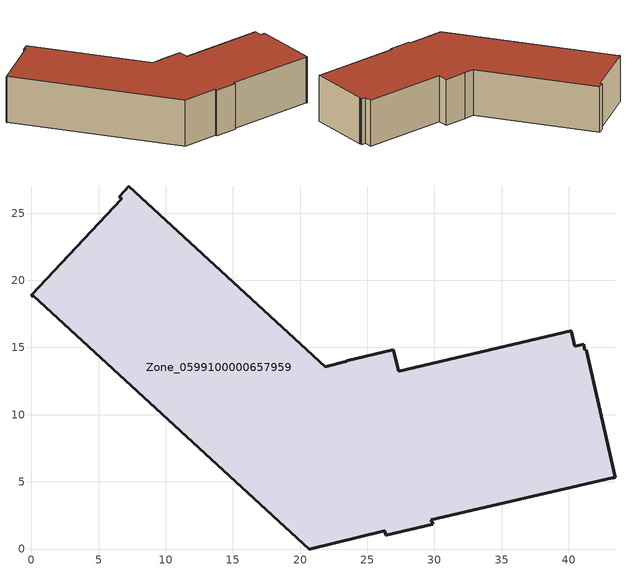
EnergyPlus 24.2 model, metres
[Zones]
Zone_0599100000657959
 floor ground (C_G): 26.32,1.36 20.67,0 0.15,18.86 0.09,18.79 0,18.87 6.73,26.06 6.54,26.23 7.26,27.02 21.86,13.58 23.49,13.97 23.47,14.03 26.95,14.85 27.33,13.23 40.17,16.26 40.45,15.09 41.1,15.23 41.19,14.81 41.31,14.84 43.45,5.33 43.34,5.3 43.27,5.29 29.78,2.18 29.86,1.86 26.39,1.04 z0
 wall outside (C_F): 20.67,0 26.32,1.36 26.39,1.04 29.86,1.86 29.78,2.18 43.27,5.29 43.34,5.3 43.45,5.33 41.31,14.84 41.19,14.81 41.1,15.23 40.45,15.09 40.17,16.26 27.33,13.23 26.95,14.85 23.47,14.03 23.49,13.97 21.86,13.58 7.26,27.02 6.54,26.23 6.73,26.06 0,18.87 0.09,18.79 0.15,18.86 20.67,0 z0:7.64
 roof outside (C_R): 0.15,18.86 20.67,0 26.32,1.36 26.39,1.04 29.86,1.86 29.78,2.18 43.27,5.29 43.34,5.3 43.45,5.33 41.31,14.84 41.19,14.81 41.1,15.23 40.45,15.09 40.17,16.26 27.33,13.23 26.95,14.85 23.47,14.03 23.49,13.97 21.86,13.58 7.26,27.02 6.54,26.23 6.73,26.06 0,18.87 0.09,18.79 z7.64
[BUILDING]
Pand.0599100000657959: North Axis=0; Terrain=City; Loads Convergence Tolerance Value=0.04; Temperature Convergence Tolerance Value=0.4; Solar Distribution=FullExterior; Maximum Number of Warmup Days=25; Minimum Number of Warmup Days=1
[Site:Location]
Rotterdam.The.Hague.AP_ZH_NLD Design_Conditions: Latitude=51.96; Longitude=4.45; Time Zone=1; Elevation=-4.5
[SITE:GROUNDTEMPERATURE:BUILDINGSURFACE]
18, 18, 18, 18, 18, 18, 18, 18, 18, 18, 18, 18
[MATERIAL] Thermal Absorptance=0.9; Solar Absorptance=0.7; Visible Absorptance=0.7
Name | Roughness | Thickness | Conductivity | Density | Specific Heat
G.TC.1946 | MediumSmooth | 0.15 | 1 | 540 | 1210
F.TC.1946 | Rough | 0.3 | 0.857143 | 1920 | 840
R.TC.1946 | MediumRough | 0.2 | 0.909091 | 1500 | 1000
[CONSTRUCTION]
C_G: G.TC.1946
C_F: F.TC.1946
C_R: R.TC.1946
[ZONE]
Zone_0599100000657959: Type=1; Multiplier=1; Ceiling Height=Autocalculate; Volume=Autocalculate; Floor Area=autocalculate; Part of Total Floor Area=Yes
[ZONEINFILTRATION:DESIGNFLOWRATE]
Infil_Zone_0599100000657959: Zone or ZoneList or Space or SpaceList=Zone_0599100000657959; Schedule=AlwaysOn; Design Flow Rate Calculation Method=Flow/Area; Flow Rate per Floor Area=0.003; Constant Term Coefficient=1; Temperature Term Coefficient=0; Velocity Term Coefficient=0; Velocity Squared Term Coefficient=0
[HVACTEMPLATE:ZONE:IDEALLOADSAIRSYSTEM]
Zone_0599100000657959: Maximum Heating Supply Air Temperature=50; Minimum Cooling Supply Air Temperature=13; Maximum Heating Supply Air Humidity Ratio=0.0156; Minimum Cooling Supply Air Humidity Ratio=0.0077; Heating Limit=NoLimit; Cooling Limit=NoLimit; Dehumidification Control Type=ConstantSensibleHeatRatio; Cooling Sensible Heat Ratio=0.7; Dehumidification Setpoint=60; Humidification Control Type=None; Humidification Setpoint=30; Outdoor Air Method=None; Outdoor Air Flow Rate per Person=0.00944; Outdoor Air Flow Rate per Zone Floor Area=0; Outdoor Air Flow Rate per Zone=0; Demand Controlled Ventilation Type=None; Outdoor Air Economizer Type=NoEconomizer; Heat Recovery Type=None; Sensible Heat Recovery Effectiveness=0.7; Latent Heat Recovery Effectiveness=0.65
[ZONECONTROL:THERMOSTAT]
ThermostatControl_Zone_0599100000657959: Zone or ZoneList=Zone_0599100000657959; Control Type Schedule=DualSetpointControlType; Control 1=Thermostat_Zone_0599100000657959; Temperature Difference Between Cutout And Setpoint=0
[THERMOSTATSETPOINT:DUALSETPOINT]
Thermostat_Zone_0599100000657959: Heating Setpoint Temperature Schedule=HeatingSetpoint_Zone_0599100000657959; Cooling Setpoint Temperature Schedule=CoolingSetpoint_Zone_0599100000657959
[SCHEDULE:COMPACT]
HeatingSetpoint_Zone_0599100000657959: Through: 12/31, For: AllDays, Until: 24:00, 21
CoolingSetpoint_Zone_0599100000657959: Through: 12/31, For: AllDays, Until: 24:00, 24
DualSetpointControlType: Through: 12/31, For: AllDays, Until: 24:00, 4
AlwaysOn: Through: 12/31, For: AllDays, Until: 24:00, 1
